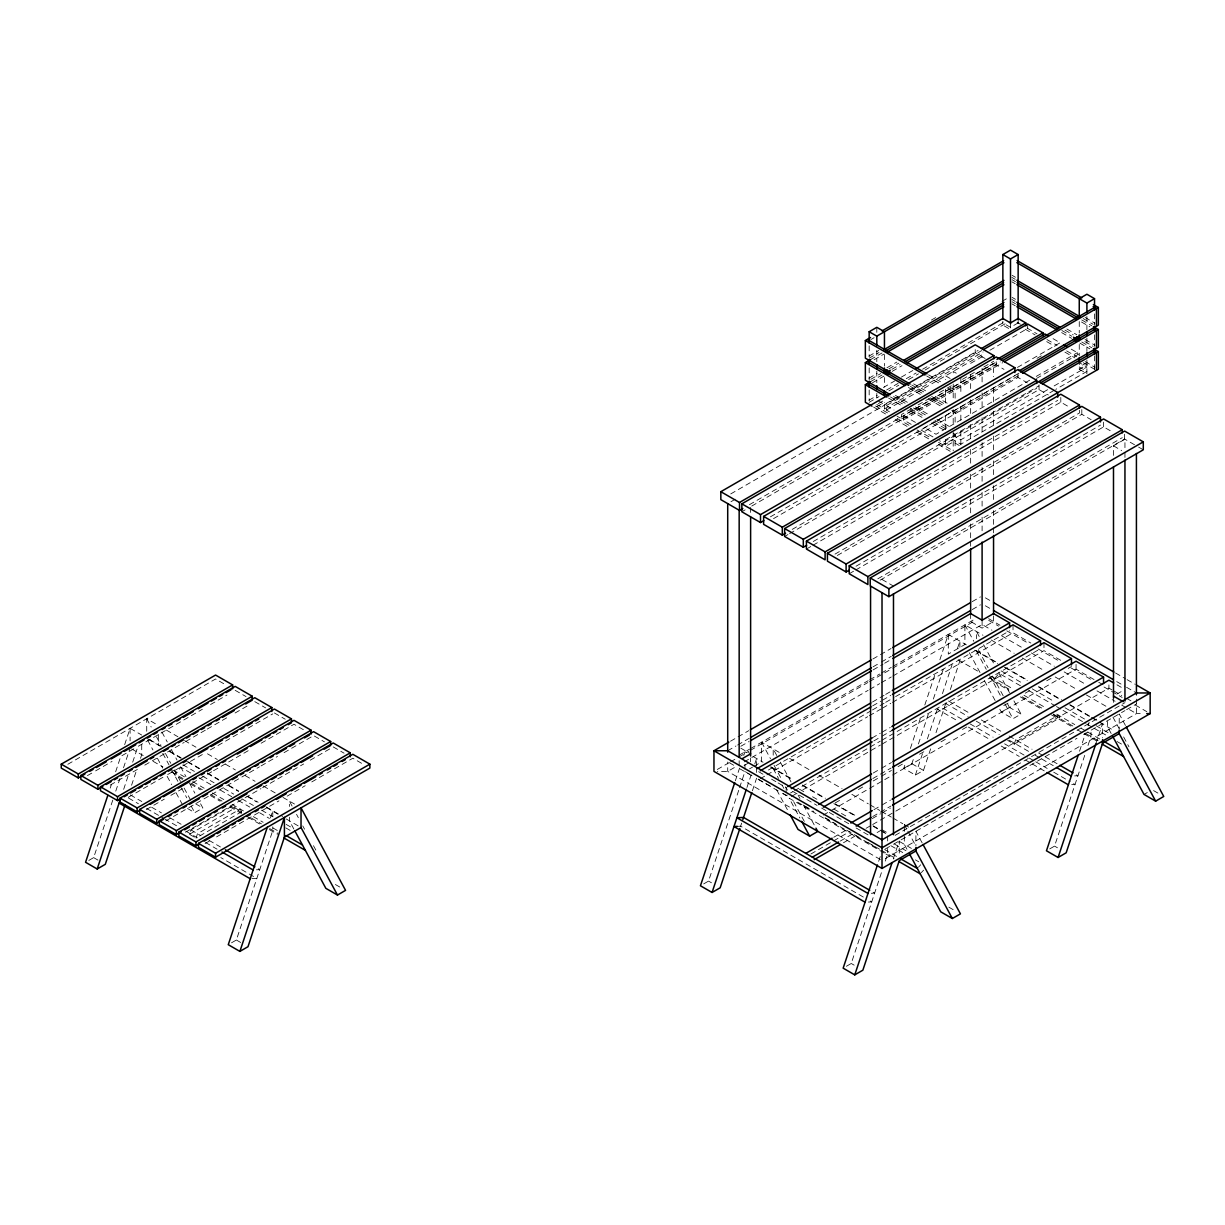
<?xml version="1.0" encoding="UTF-8"?>
<svg xmlns="http://www.w3.org/2000/svg" width="1225" height="1225" viewBox="0 0 1225 1225"><rect width="100%" height="100%" fill="white"/><g stroke="black" fill="none" stroke-linecap="round" stroke-linejoin="round"><path stroke-width="0.75" stroke-dasharray="5 3.75" d="M110.235 788.073L111.444 784.459M115.655 771.781L120.463 757.295M124.674 744.632L130.095 728.339L141.717 735.046M88.812 860.425L93.667 857.623L112.777 800.124M115.762 791.136L119.943 778.564M123.526 767.784L130.095 748.016M123.664 789.344L129.069 773.052M132.683 762.195L137.506 747.709M131.565 785.271L136.94 769.101M140.523 758.321L141.717 754.722L141.717 743.988M194.392 837.134L189.477 834.286L190.932 829.907L233.638 805.254L235.093 807.949L241.647 811.746L196.031 838.084L197.485 833.704L240.192 809.036L241.647 811.746M270.388 817.963L272.792 810.72L272.792 816.095M231.51 942.821L236.364 940.004L272.792 830.412L272.792 826.829M735.352 780.769L739.563 768.106M743.774 755.427L744.968 751.813L747.878 753.482M703.686 883.899L708.54 881.097L738.997 789.467M739.594 787.66L744.968 771.49L752.227 775.685M746.959 787.476L751.17 774.812M754.784 763.941L756.591 758.52L756.591 765.671M740.467 826.707L741.661 823.123M752.41 790.768L756.591 778.197M930.632 748.858L923.466 770.418L915.381 775.088L903.759 768.381L905.566 762.961M910.374 748.475L921.215 715.89M924.814 705.033L935.043 674.255M939.866 659.77L948.288 634.428L966.341 644.855M878.647 861.343L880.453 855.923M903.759 768.381L911.859 763.711L913.651 758.321M918.428 743.942L929.178 711.603M933.358 699.031L943.51 668.482M846.383 966.28L851.237 963.478L882.291 870.056M885.277 861.068L887.666 853.871L887.666 848.512M915.381 775.088L922.593 753.375M927.402 738.889L937.646 708.111M942.454 693.626L952.085 664.67M957.491 648.377L959.895 641.134L959.895 650.077M893.27 859.001L899.288 840.901L899.288 855.218M936.007 732.688L946.864 700.057M950.34 689.568L959.895 660.811M1014.223 744.172L1015.678 739.793L1058.385 715.124L1059.839 717.835L1014.223 744.172L1007.67 740.39M1079.547 751.216L1085.564 733.101M1087.984 725.858L1089.178 722.245M1049.702 848.91L1054.557 846.107L1085.013 754.462M1087.999 745.474L1090.985 736.501L1090.985 731.126M1095.977 743.437L1102.607 723.516L1102.607 737.833M918.444 867.239L920.664 864.789M921.353 872.629L923.573 870.179M67.819 764.293L215.569 678.987L226.426 685.265M87.419 775.609L93.988 771.827M95.627 770.877L112.042 761.399M121.903 755.702L136.679 747.173M138.318 746.239L202.339 709.275M210.547 704.528L226.962 695.05M870.807 339.601L874.099 337.702M110.311 785.041L138.226 768.933M144.795 765.135L184.194 742.381M185.833 741.447L205.524 730.069M207.178 729.12L226.87 717.743M235.078 713.011L249.854 704.482M868.908 356.138L878.769 350.457M931.352 320.092L937.921 316.295M869.168 358.19L879.029 352.509M870.546 359.599L882.046 352.968M874.099 359.767L883.96 354.071M128.273 797.307L166.033 775.502M167.687 774.552L203.794 753.712M210.363 749.914L272.746 713.899M868.908 378.203L877.115 373.457M886.977 367.76L896.838 362.064M1002.019 301.35L1006.95 298.502M870.807 379.306L880.668 373.61M888.891 368.863L898.752 363.167M870.546 381.664L882.046 375.018M891.907 369.322L900.13 364.575M872.46 382.767L883.96 376.121M892.183 371.374L902.029 365.678M146.25 809.572L164.303 799.144M170.872 795.362L182.357 788.716M192.218 783.035L211.91 771.658M213.548 770.709L251.309 748.919M261.155 743.223L294 724.266L304.857 730.544M883.363 387.498L894.817 380.883M901.37 377.101L912.824 370.486M868.908 400.253L877.115 395.507M886.624 390.009L898.093 383.394M906.27 378.678L916.101 372.997M922.639 369.23L1005.296 321.501M869.168 402.305L879.029 396.609M888.891 390.913L898.752 385.217M908.613 379.536L918.474 373.839M925.043 370.042L1008.971 321.593M878.34 403.622L884.45 400.1M1018.143 322.91L1010.502 327.32L1002.862 322.91M876.809 406.715L884.45 402.305M878.34 400.973L884.45 404.51L978.117 350.427M730.743 493.92L975.222 352.769L985.375 358.634M165.85 820.888L187.195 808.577M188.834 807.627L259.424 766.865M261.063 765.916L277.478 756.438M284.047 752.655L313.6 735.597L324.457 741.86M889.411 411.784L886.364 410.023L886.364 405.613L981.669 350.58M876.809 404.51L884.45 408.92L983.047 351.988M886.364 410.023L983.308 354.04M989.892 350.243L1027.683 328.422L1027.683 324.012M730.973 501.714L735.888 498.881M970.644 363.35L982.098 356.735L982.098 360.563M187.502 808.469L194.76 812.665L202.86 807.995L199.292 801.395M911.492 408.737L901.631 414.433L901.631 418.843L897.052 416.194M918.076 404.939L932.853 396.41M939.437 392.612L954.229 384.068M962.437 379.321L975.59 371.742M983.798 366.995L993.659 361.298M982.098 369.965L993.552 363.35L993.552 376.733M911.186 424.355L903.545 419.945L903.545 415.535L997.211 361.452M749.409 504.7L993.888 363.549M185.465 832.219L190.38 829.371M192.034 828.422L260.971 788.609M262.625 787.675L303.662 763.971M310.231 760.189L329.923 748.812M901.631 418.843L1000.243 361.911M741.845 511.774L745.137 509.86M751.752 506.048L996.231 364.897L1004.01 369.383M903.545 419.945L1002.77 362.661M189.477 834.286L235.093 807.949M1017.424 367.423L1060.146 342.755L1052.52 338.345M1037.008 358.328L1043.593 354.53M1018.94 373.166L920.741 429.868L936.007 438.688M770.418 516.827L1014.897 375.677M205.065 843.535L209.996 840.687M216.565 836.905L278.948 800.89M287.155 796.143L305.209 785.715M311.778 781.933L352.815 758.229L363.672 764.507M953.203 413.33L1020.838 374.268M773.542 518.619L1018.021 377.468L1027.346 382.858M1029.689 380.194L936.007 434.278L923.788 427.219M1036.258 376.397L1077.342 352.678L1077.342 355.618M1036.518 378.448L1079.256 353.78M945.562 439.79L1038.923 385.89M792.207 529.399L1036.687 388.248M784.628 536.473L787.935 534.559M789.589 533.61L1039.03 389.596L1048.355 395.001M1086.897 362.6L1079.256 367.01L1086.897 371.435L1055.782 389.382M1054.143 385.921L1086.897 367.01L1079.256 362.6L1079.256 369.23L1086.897 364.805M1047.605 389.703L960.844 439.79L953.203 435.38M1054.143 390.331L960.844 444.2L953.203 439.79L945.562 444.2L939.452 440.678M813.216 541.527L1057.696 400.391M806.418 549.045L811.379 546.197M813.033 545.232L1060.804 402.183L1070.145 407.573M835.006 554.113L1079.485 412.963L1079.485 409.793M837.333 555.461L1081.813 414.31L1091.153 419.7M856.015 566.241L1100.494 425.09M849.216 573.759L854.162 570.896M855.816 569.947L1103.602 426.882L1112.943 432.272M877.804 578.812L1122.284 437.677M880.132 580.16L1124.611 439.025L1137.06 446.206M1113.494 455.394L1113.494 445.823L1124.948 439.208L1124.948 450.693M730.513 741.202L748.72 730.682M872.858 659.019L891.065 648.5M972.16 601.674L980.444 596.897M727.711 750.757L735.965 745.979M737.618 745.03L749.179 738.353M873.073 666.829L879.673 663.016M881.326 662.051L891.249 656.34M972.191 609.606L980.444 604.828M740.819 746.27L749.087 741.493M873.088 669.907L883.011 664.18M884.664 663.215L891.279 659.402M739.165 755.167L749.501 749.195M750.741 748.475L868.127 680.702M869.781 679.753L879.703 674.026M881.357 673.076L891.279 667.349M892.933 666.385L975.544 618.686M717.268 769.484L728.844 762.792M730.513 761.843L737.128 758.015M738.782 757.065L748.72 751.323M750.374 750.374L867.882 682.524M869.536 681.559L891.065 669.141M892.719 668.192L975.483 620.401M734.311 767.585L727.711 771.398L717.391 771.398M744.218 761.858L868.112 690.333M869.765 689.369L879.673 683.657M881.326 682.692L891.249 676.981M892.887 676.016L982.098 624.52L991.944 630.217M744.08 765.564L748.98 762.731M970.644 613.587L970.644 621.519L982.098 628.134L993.552 621.519L993.552 613.587M749.501 768.871L752.533 767.126M754.033 766.253L761.598 761.889L761.598 742.212L779.651 752.64M872.491 702.002L884.052 695.325M885.706 694.376L890.667 691.513M872.629 705.891L880.882 701.129M882.536 700.179L890.789 695.402M768.427 770.02L870.837 710.898M872.491 709.949L884.052 703.272M885.706 702.308L893.959 697.546M895.613 696.596L1009.599 630.783M760.296 778.687L765.257 775.823M766.911 774.874L867.668 716.702M869.321 715.737L880.882 709.061M882.536 708.111L890.789 703.349M892.443 702.384L1013.029 632.774L1030.838 643.048M872.047 737.986L880.3 733.224M881.954 732.259L890.223 727.497M873.823 740.926L880.438 737.113M882.092 736.164L891.999 730.437M782.913 793.647L786.144 795.515L792.759 791.702M794.412 790.753L880.3 741.156M881.954 740.206L1040.53 648.653M791.243 796.556L796.189 793.693M802.804 789.88L880.438 745.045M882.092 744.096L1043.976 650.628L1061.769 660.903M873.257 773.021L879.856 769.208M881.51 768.243L891.417 762.532M872.874 778.518L891.05 768.029M835.251 802.896L841.866 799.083M858.388 789.543L863.334 786.68M873.257 780.953L879.856 777.14M881.51 776.191L891.417 770.464M898.032 766.651L904.632 762.838M919.5 754.248L926.115 750.435M940.984 741.86L947.583 738.032M962.452 729.457L969.067 725.644M1003.75 705.615L1008.711 702.752M1025.218 693.212L1031.833 689.399M1046.701 680.809L1051.647 677.961M1068.169 668.421L1071.477 666.507M1001.346 712.047L1009.431 707.376L1021.053 714.083L1012.952 718.753L1001.346 712.047L999.569 708.754M823.322 815.069L829.922 811.256M831.576 810.307L867.928 789.329M869.582 788.364L891.05 775.976M892.703 775.012L1076.055 669.156L1097.095 681.299M873.946 809.664L880.561 805.851M882.214 804.886L890.468 800.124M833.735 837.272L846.873 829.677M872.69 816.57L890.866 806.065M810.873 854.009L832.051 841.774M833.674 840.84L849.966 831.423M872.292 818.56L880.561 813.783M882.214 812.833L890.468 808.056M840.289 841.054L853.427 833.459M866.075 828.314L871.036 825.451M872.69 824.502L894.158 812.098M895.812 811.149L1108.916 688.128L1112.116 689.981M843.489 842.739L854.897 836.154M877.115 832.541L880.377 830.642M1116.771 694.177L1121.671 691.329M895.138 835.358L1124.948 702.675M885.292 848.986L891.846 845.204M893.484 844.255L1077.005 738.292M1083.62 734.479L1124.948 710.622M1126.587 709.673L1136.417 704.007M885.323 858.572L1136.417 713.608L1143.293 713.608M1144.043 794.443L1147.274 792.575M1074.616 775.9L1077.939 775.731L1074.662 773.848M1071.707 784.658L1075.029 784.49L1071.752 782.607M737.312 826.354L740.635 826.201L866.795 899.043M256.423 869.811L259.746 869.643L256.469 867.759M251.86 878.647L256.837 878.402L220.791 857.592M871.312 893.285L874.635 893.117L871.358 891.233M868.387 902.044L871.71 901.876L868.433 899.992M1012.156 275.349L1015.464 277.263M1085.09 317.459L1095.027 323.201M1011.896 277.417L1015.219 279.331M1083.176 318.561L1093.129 324.303M1012.156 279.759L1015.464 281.673M1081.767 319.955L1091.72 325.697M1011.896 281.827L1015.219 283.741M1081.522 322.022L1089.806 326.799M1012.156 297.399L1015.464 299.313M1066.852 328.989L1076.806 334.731M1085.09 339.509L1095.027 345.251M1011.896 299.467L1015.219 301.381M1064.938 330.092L1073.238 334.869M1084.829 341.576L1093.129 346.353M1012.156 301.809L1015.464 303.723M1061.876 330.52L1071.829 336.262M1081.767 342.005L1091.72 347.747M1011.896 303.877L1015.219 305.791M1061.631 332.587L1071.569 338.33M1079.868 343.107L1089.806 348.849M1071.232 349.156L1077.342 352.678M1017.133 322.328L1020.44 324.242M1027.071 328.07L1037.024 333.812M1046.962 339.555L1057.098 345.404M1066.653 350.917L1076.806 356.781M1085.09 361.574L1095.027 367.316M1025.157 329.173L1035.11 334.915M1046.717 341.622L1055.001 346.399M1064.938 352.142L1074.892 357.884M1083.176 362.677L1094.783 369.368M1079.256 369.23L1086.897 373.64L1086.897 358.19M1138.622 447.11L1143.293 449.805M1113.494 445.823L1121.671 450.555M956.25 373.196L953.203 371.42L953.203 375.248M950.141 378.479L945.562 375.845L945.562 379.658M928.596 374.865L941.857 382.522M950.141 387.299L955.117 390.178L955.117 398.998M926.682 375.968L939.942 383.624M948.227 388.402L953.203 391.28M913.666 383.884L926.927 391.541M935.226 396.333L948.487 403.99M911.768 384.987L925.028 392.643M931.658 396.471L946.573 405.092M910.359 386.38L921.966 393.087M930.25 397.865L943.51 405.521M951.794 410.314L955.117 412.228L955.117 424.57M908.445 387.483L921.705 395.139M928.336 398.967L941.596 406.623M895.444 395.415L908.705 403.071M915.335 406.899L928.596 414.555M936.88 419.348L950.141 426.989M893.53 396.517L905.137 403.224M913.421 408.002L926.682 415.658M934.966 420.451L949.88 429.056M890.468 396.961L903.728 404.618M910.359 408.446L925.273 417.051M933.557 421.844L946.818 429.5M953.203 433.175L955.117 434.278L955.117 448.396M888.554 398.064L901.814 405.72M910.098 410.498L923.359 418.154M931.658 422.947L944.919 430.603M959.313 445.532L953.203 441.995L945.562 446.405L945.562 438.78M886.364 405.613L893.99 410.023M903.545 415.535L918.827 424.355M875.553 405.98L888.814 413.637M897.098 418.429L910.359 426.086M916.989 429.914L930.25 437.57M938.534 442.347L951.794 450.004M873.639 407.083L886.9 414.739M895.184 419.532L908.445 427.188M916.729 431.966L929.989 439.622M938.289 444.415L953.203 453.02M985.39 597.846L990.336 600.694M1115.562 673L1125.453 678.711M1127.092 679.661L1135.33 684.407M985.375 605.778L990.305 608.626M1116.71 681.605L1124.918 686.337M1126.556 687.286L1136.417 692.967L1136.417 713.608L1128.21 708.877M1116.924 684.821L1121.748 687.593M988.652 618.686L999.967 625.225M1098.702 682.233L1103.557 685.035M1113.724 690.9L1121.748 695.524M1126.587 698.327L1131.502 701.159M988.682 620.386L998.574 626.097M1006.812 630.86L1028.234 643.217M1038.111 648.928L1059.533 661.301M1071.079 667.947L1092.486 680.319M1104.031 686.98L1122.146 697.438M1135.33 705.049L1146.86 711.71M1001.79 635.897L1021.497 647.275M1031.343 652.956L1054.327 666.232M1064.173 671.913L1085.518 684.239M1097.018 690.869L1115.072 701.297M1121.641 705.079L1126.556 707.928M948.288 634.428L948.288 654.104L964.902 644.518L964.902 624.827L982.971 635.254M991.178 640.001L1014.162 653.262M1022.37 658.009L1043.7 670.32M1055.2 676.966L1076.545 689.277M1086.391 694.973L1107.737 707.284M882.015 579.471L893.484 586.086M976.187 650.536L997.533 662.863M1005.74 667.594L1027.086 679.921M1038.57 686.551L1061.554 699.827M1069.762 704.559L1100.953 722.566M974.763 650.199L997.747 663.475M1004.301 667.257L1027.285 680.533M1038.785 687.164L1060.13 699.49M1069.976 705.171L1089.668 716.548M1091.322 717.498L1097.876 721.28M1099.529 722.229L1114.291 730.758M1001.131 670.887L1022.431 683.183M1032.262 688.848L1053.561 701.144M1065.03 707.774L1086.33 720.07M1096.161 725.751L1109.268 733.316M1020.425 685.74L999.125 673.444L992.48 680.794L1008.864 690.257M1028.617 690.471L1054.832 705.6M1056.471 706.549L1061.386 709.382M1063.024 710.332L1085.963 723.577M1087.601 724.526L1092.516 727.359M1094.155 728.308L1105.639 734.923M1117.108 741.554L1122.023 744.387M991.209 676.338L1012.508 688.649M1023.978 695.264L1045.277 707.56M1056.746 714.19L1074.769 724.587M1081.323 728.37L1086.238 731.218M1087.877 732.167L1100.984 739.732M1053.286 714.053L1059.839 717.835M958.134 659.8L979.479 672.112M989.325 677.808L1010.671 690.119M1022.155 696.765L1043.501 709.076M1053.347 714.772L1076.331 728.033M1086.192 733.729L1102.607 743.207M1020.333 696.872L1041.633 709.183M1051.463 714.849L1071.125 726.211M1077.678 729.993L1082.594 732.826M1084.232 733.775L1097.34 741.339M1153.582 790.6L1159.401 793.953M948.502 701.006L969.802 713.302M981.271 719.917L1002.571 732.228M1009.124 736.011L1032.062 749.256M1038.616 753.038L1043.532 755.871M1045.17 756.82L1058.277 764.385M945.133 703.211L968.072 716.457M976.264 721.188L999.202 734.433M1009.033 740.114L1028.694 751.461M1035.248 755.243L1040.163 758.076M1041.801 759.025L1053.27 765.656M961.977 719.228L943.954 708.816L937.293 709.137L958.593 721.433M970.169 723.944L993.107 737.19M1004.577 743.82L1027.515 757.065M1029.153 758.015L1034.068 760.847M1035.707 761.797L1047.176 768.412M1053.73 772.194L1070.114 781.657M968.424 727.114L989.739 739.41M1001.208 746.025L1019.231 756.438M1025.784 760.22L1030.7 763.053M1032.338 764.002L1045.446 771.566M911.859 763.711L923.466 770.418M1054.557 846.107L1057.451 847.777M789.497 758.321L810.843 770.647M819.05 775.379L842.034 788.655M851.88 794.336L868.295 803.814M869.949 804.764L879.795 810.46M881.433 811.409L891.279 817.09M892.933 818.04L902.779 823.721M904.418 824.67L911.553 828.789M740.803 748.169L750.619 753.834M882.015 829.708L886.931 832.541M753.176 756.545L763.037 762.241M771.245 766.972L792.575 779.299M802.436 784.98L825.42 798.256M835.266 803.937L856.612 816.263M873.027 825.742L886.15 833.322M770.311 766.927L792.789 779.896M802.635 785.592L823.981 797.919M833.827 803.6L855.173 815.927M873.226 826.339L879.795 830.137M881.433 831.086L886.364 833.934M899.487 841.514L911.553 848.481M799.45 789.206L804.366 792.039M812.558 796.771L819.112 800.553M833.857 809.067L848.619 817.58M894.495 844.071L905.964 850.701M890.851 845.694L903.958 853.258M915.427 859.873L918.704 861.772M758.643 771.704L765.12 775.44M771.582 779.177L776.436 781.979M778.059 782.913L786.144 787.583L786.144 795.515M792.82 791.427L797.674 794.229M799.297 795.163L817.09 805.438M821.669 808.087L849.17 823.966M856.122 827.978L868.954 835.389M884.572 849.537L897.68 857.117M758.107 779.069L772.883 787.598M782.729 793.295L789.298 797.077M804.075 805.606L810.644 809.403M825.42 817.933L835.266 823.613M846.751 830.259L858.25 836.889M868.096 842.57L879.581 849.216M881.234 850.165L894.939 858.067M729.35 762.731L735.888 766.498M751.997 775.808L739.165 768.397L739.165 758.826M758.643 779.636L781.29 792.713M797.674 802.176L813.844 811.517M824.9 817.902L847.547 830.979M856.122 835.925L878.754 848.986M884.205 853.044L789.16 798.179L799.864 818.024M885.843 853.993L894.036 858.725M880.377 859.537L727.711 771.398L727.711 762.011M948.824 907.143L956.082 911.339M708.54 881.097L711.449 882.766M851.237 963.478L854.147 965.162M235.169 690.318L246.026 696.581M254.785 701.634L265.641 707.897M274.385 712.95L285.241 719.228M333.215 746.913L344.072 753.176M146.724 731.264L146.724 718.738L158.331 725.445M166.416 730.115L177.916 736.746M184.47 740.543L195.969 747.173M207.454 753.804L217.315 759.5M225.523 764.232L235.368 769.928M245.214 775.609L255.06 781.29M263.283 786.037L276.406 793.616M282.975 797.414L294.475 804.044M149.802 739.716L161.287 746.347M169.494 751.078L180.994 757.724M187.548 761.506L200.686 769.086M207.255 772.883L218.739 779.513M228.6 785.21L238.446 790.891M248.292 796.572L258.138 802.268M266.361 806.999L282.776 816.478M148.164 739.257L161.501 746.959M169.708 751.691L181.193 758.321M187.762 762.118L199.246 768.749M207.454 773.496L218.953 780.126M228.799 785.807L238.645 791.503M246.853 796.235L256.714 801.931M266.56 807.612L278.044 814.242M286.252 818.989L301.028 827.518M182.938 764.783L194.407 771.413M202.6 776.145L214.069 782.76M223.899 788.441L233.73 794.122M241.922 798.838L253.391 805.468M261.599 810.2L273.068 816.815M286.175 824.394L292.729 828.177M190.763 773.021L180.933 767.34L174.287 774.705L182.479 779.437M198.955 777.753L212.063 785.317M220.255 790.048L231.739 796.679M238.293 800.461L249.762 807.076M259.593 812.757L269.423 818.438M285.808 827.886L290.723 830.734M173.016 770.249L184.485 776.88M192.677 781.611L204.146 788.226M212.338 792.958L223.808 799.588M232 804.304L243.469 810.935M253.299 816.616L263.13 822.281M272.961 827.962L277.876 830.795M131.55 748.858L143.233 755.595M153.079 761.292L162.925 766.972M171.133 771.719L184.271 779.299M190.84 783.081L202.324 789.727M210.532 794.458L222.031 801.089M230.239 805.836L241.723 812.466M251.584 818.162L261.43 823.843M269.638 828.575L277.845 833.322M190.671 784.168L200.502 789.849M210.333 795.515L220.163 801.196M229.994 806.877L241.463 813.492M248.017 817.274L259.501 823.904M269.332 829.57L277.524 834.302M195.602 803.799L202.86 807.995M335.39 884.511L341.208 887.865M130.309 794.918L141.778 801.533M151.609 807.214L161.44 812.879M169.632 817.611L181.101 824.241M190.932 829.907L200.762 835.588M208.954 840.319L220.423 846.95M128.579 798.072L138.41 803.738M146.602 808.469L162.986 817.933M164.625 818.882L177.732 826.446M185.924 831.178L197.393 837.808M205.586 842.524L217.055 849.155M93.667 857.623L98.015 860.134M236.364 940.004L240.728 942.53M1125.453 725.476L1119.221 713.93L1119.221 728.232M1112.943 717.13L1119.191 728.676M1123.631 736.929L1128.975 746.837M1111.167 733.484L1107.614 726.9L1107.614 721.525M979.188 636.495L976.524 631.533L976.524 638.7M983.644 644.748L993.444 662.909M998.788 672.816L1009.477 692.615M1013.933 700.868L1021.053 714.083M964.902 624.827L973.814 641.333M978.27 649.587L988.054 667.747M992.51 676.016L1003.198 695.815M1007.654 704.069L1009.431 707.376M976.524 651.225L986.293 669.34M989.57 675.404L1000.519 695.693M1004.959 703.931L1012.952 718.753M969.358 652.757L980.015 672.51M984.456 680.748L995.113 700.516M922.149 842.861L915.902 831.3L915.902 845.618M904.295 824.593L906.959 829.555M907.863 831.208L915.871 846.062M906.959 849.231L904.295 844.285L904.295 833.551M776.772 755.519L773.205 748.919L773.205 756.07M780.34 762.134L791.013 781.933M798.149 795.147L799.925 798.44M803.493 805.055L814.181 824.854M761.598 742.212L770.494 758.719M774.062 765.319L781.183 778.533M785.638 786.787L787.415 790.094M793.647 801.64L805.223 823.108M773.205 768.596L778.549 778.487M782.101 785.072L783.878 788.364M776.696 789.895L787.369 809.664M292.086 806.081L289.422 801.119L289.422 806.494M296.542 814.334L298.318 817.642M302.774 825.895L304.55 829.187M313.462 845.694L316.142 850.655M293.862 829.049L289.422 820.811L289.422 817.228M161.899 732.045L167.243 741.952M171.699 750.205L177.043 760.112M180.596 766.712L185.94 776.619M189.508 783.234L194.852 793.126M146.724 718.738L151.165 726.992M156.509 736.899L160.965 745.152M165.421 753.406L170.765 763.313M174.333 769.913L180.565 781.473M184.117 788.073L191.253 801.288M162.772 753.36L169.004 764.89M171.377 769.315L177.885 781.366M181.438 787.951L186.767 797.842M191.207 806.081L194.76 812.665M147.613 740.068L152.941 749.96M157.382 758.183L162.711 768.075M167.151 776.313L171.592 784.551M176.048 792.774L183.153 805.958M1124.948 452.438L1124.948 458.334M1124.611 434.247L1124.611 439.025M1113.494 699.23L1113.494 702.415M1108.916 684.943L1108.916 688.128M1103.602 422.12L1103.602 426.882M1094.537 313.906L1094.537 325.36M1094.537 334.823L1094.537 346.338M1094.537 355.878L1094.537 369.23M1086.897 316.417L1086.897 329.77M1086.897 338.115L1086.897 351.468M1081.813 409.548L1081.813 414.31M1079.256 321.547L1079.256 332.986M1079.256 344.424L1079.256 355.878M1076.055 664.394L1076.055 669.156M1060.804 397.421L1060.804 402.183M1043.976 642.696L1043.976 650.628M1039.03 384.834L1039.03 389.596M1018.143 318.5L1018.143 325.115M1018.021 374.299L1018.021 377.468M1013.029 624.827L1013.029 632.774M1010.502 322.91L1010.502 329.525L1002.862 325.115L1002.862 321.302M996.231 361.727L996.231 364.897M993.552 388.218L993.552 403.515M993.552 411.156L993.552 426.453M993.552 436.023L993.552 451.321M993.552 460.876L993.552 476.188M993.552 485.743L993.552 501.04M993.552 510.611L993.552 525.908M993.552 527.822L993.552 533.549M982.098 368.204L982.098 383.517M982.098 392.919L982.098 408.369M982.098 417.771L982.098 433.237M982.098 442.638L982.098 458.089M982.098 467.506L982.098 482.956M982.098 492.358L982.098 507.655M982.098 517.226L982.098 530.762M982.098 620.769L982.098 628.134M975.222 349.584L975.222 352.769M970.644 374.819L970.644 390.132M970.644 399.687L970.644 414.984M970.644 424.554L970.644 439.852M970.644 449.407L970.644 464.704M970.644 474.274L970.644 489.571M970.644 499.126L970.644 514.423M970.644 523.994L970.644 539.291M970.644 541.205L970.644 546.947M960.844 377.744L960.844 394.909M960.844 406.348L960.844 421.614M960.844 431.154L960.844 446.405M953.203 384.068L953.203 400.1M953.203 409.579L953.203 426.024M953.203 432.456L953.203 450.815M945.562 389.183L945.562 406.348M945.562 415.888L945.562 431.154M904.295 826.385L904.295 831.76M887.666 835.986L887.666 841.361M884.45 354.622L884.45 366.061M884.45 377.514L884.45 387.039M884.45 404.51L884.45 408.92M876.809 327.32L876.809 333.047M876.809 350.212L876.809 361.651M876.809 371.19L876.809 382.629M876.809 393.363L876.809 397.895M869.168 345.848L869.168 356.521M869.168 367.898L869.168 380.255M869.168 389.948L869.168 400.544M756.591 767.462L756.591 772.837M750.619 507.426L750.619 513.168M750.619 757.953L750.619 761.782M744.968 764.339L744.968 769.698M158.331 734.388L158.331 745.122M130.095 728.339L130.095 740.865"/><path stroke-width="1.5" d="M107.831 795.316L85.566 862.293L97.188 869L105.289 864.329L124.996 805.039M97.188 869L120.28 799.542M267.387 827.013L228.263 944.689L239.886 951.396L247.986 946.711L284.414 837.119L284.414 817.427L239.886 951.396M734.74 782.591L700.44 885.767L712.062 892.474L720.162 887.803L739.869 828.513M712.062 892.474L746.362 789.283M742.855 819.525L751.813 792.575M877.437 864.972L843.152 968.163L854.759 974.87L862.859 970.185L899.288 860.578L915.902 850.992L915.902 847.409M854.759 974.87L892.06 862.63M1078.352 754.83L1046.456 850.778L1058.078 857.485L1066.163 852.814L1102.607 743.207L1102.607 739.624M1058.078 857.485L1095.977 743.437M84.877 774.139L78.308 777.936L61.25 768.09L61.25 764.155L215.569 675.052L232.627 684.913L232.627 688.848M61.25 764.155L78.308 774.001L232.627 684.913M102.854 786.419L97.923 789.252L80.85 779.406L80.85 775.471L235.169 686.383L252.243 696.229L252.243 700.164L245.674 703.962M89.808 771.306L93.085 769.407M96.377 767.508L106.223 761.827M111.153 758.979L120.999 753.298M124.276 751.4L135.776 744.769M139.053 742.871L143.983 740.022M147.26 738.124L150.552 736.24M153.829 734.342L157.122 732.443M162.037 729.595L165.329 727.696M168.606 725.812L171.883 723.914M176.813 721.066L180.09 719.167M183.383 717.283L193.228 711.587M198.159 708.754L208.005 703.058M211.282 701.159L216.212 698.327M219.489 696.428L222.782 694.529M226.058 692.63L230.989 689.798M869.168 343.168L869.168 331.73L876.809 327.32L884.45 331.73L884.45 348.895M1002.862 319.388L1002.862 254.555L1010.502 250.13L1018.143 254.555L1018.143 319.388M910.098 384.038L865.355 358.19L865.355 340.55L870.546 337.549M882.046 330.918L1003.658 260.695M80.85 775.471L97.923 785.317L252.243 696.229M869.168 331.73L876.809 336.14L1003.918 262.747M1002.862 254.555L1010.502 258.965L1018.143 254.555M120.816 798.685L117.523 800.583L100.465 790.722L100.465 786.787L254.785 697.699L271.843 707.545L271.843 711.48M106.131 784.521L111.062 781.673M114.338 779.774L117.615 777.89M120.907 775.992L124.184 774.093M129.115 771.245L132.392 769.346M135.684 767.462L147.168 760.817M150.461 758.933L153.738 757.035M163.583 751.338L168.514 748.506M171.791 746.607L175.083 744.708M178.36 742.809L183.291 739.977M186.567 738.078L189.86 736.179M193.137 734.28L198.067 731.447M201.344 729.549L204.636 727.65M207.913 725.751L211.19 723.853M216.121 721.02L219.398 719.121M222.69 717.222L234.174 710.592M883.96 349.661L1003.918 280.403M890.207 394.603L865.355 380.255L865.355 362.6L870.546 359.599M885.338 351.07L1003.658 282.761M100.465 786.787L117.523 796.648L271.843 707.545M887.252 352.172L1003.918 284.812M140.416 810.001L137.139 811.899L120.065 802.038L120.065 798.103L274.385 709.015L291.458 718.861L291.458 721.494M124.093 796.786L127.385 794.887M130.662 792.988L135.592 790.156M138.869 788.257L142.161 786.358M145.438 784.459L150.369 781.627M153.646 779.728L156.923 777.829M160.215 775.93L165.13 773.097M168.422 771.199L171.699 769.3M183.199 762.67L186.476 760.771M197.975 754.141L207.821 748.444M211.098 746.546L222.598 739.915M225.875 738.017L229.167 736.133M232.444 734.234L237.374 731.386M240.651 729.487L243.943 727.604M247.22 725.705L252.151 722.857M255.428 720.958L258.705 719.06M883.96 371.711L887.252 369.812M903.683 360.318L1003.918 302.453M871.986 406.133L865.355 402.305L865.355 384.665L870.546 381.664M885.338 373.12L890.269 370.272M905.061 361.743L1003.658 304.811M887.252 374.222L890.529 372.323M906.959 362.845L1003.918 306.863M120.065 798.103L137.139 807.964L291.458 718.861M163.308 819.433L156.739 823.215L139.681 813.369L139.681 809.434L294 720.331L311.058 730.192L311.058 734.127M150.277 804.32L160.123 798.623M163.4 796.74L174.899 790.094M178.176 788.196L189.676 781.565M192.953 779.667L196.23 777.783M201.16 774.935L204.437 773.036M207.729 771.138L211.006 769.239M215.937 766.406L219.214 764.507M222.506 762.608L225.783 760.71M237.282 754.079L247.128 748.398M250.405 746.5L261.905 739.869M265.182 737.971L270.113 735.122M273.389 733.224L276.682 731.34M279.958 729.442L283.251 727.543M288.166 724.695L291.458 722.811M916.101 368.587L1002.862 318.5L1010.502 322.91L1018.143 318.5L1025.769 322.91L1025.769 325.85M742.809 508.513L739.502 510.427L720.836 499.632L720.836 491.7L975.222 344.822L993.888 355.602L993.888 358.787M139.681 809.434L156.739 819.28L311.058 730.192M181.269 831.698L176.354 834.531L159.281 824.685L159.281 820.75L313.6 731.662L330.673 741.508L330.673 745.443L324.104 749.241M168.238 816.585L171.515 814.686M174.808 812.787L178.084 810.889M183.015 808.056L186.292 806.157M189.584 804.258L199.43 798.577M202.707 796.679L207.637 793.831M217.483 788.15L222.414 785.302M225.691 783.403L228.983 781.519M232.26 779.621L237.191 776.772M240.468 774.874L243.744 772.99M247.037 771.092L250.313 769.193M255.244 766.345L258.521 764.461M261.813 762.562L265.09 760.664M270.021 757.816L273.297 755.917M276.59 754.033L286.436 748.337M289.712 746.438L294.643 743.606M304.489 737.909L309.42 735.077M981.409 348.528L1025.769 322.91M983.308 349.63L1027.683 324.012L1042.965 332.833L1042.965 335.772M720.836 491.7L739.502 502.48L993.888 355.602M1016.873 262.64L1086.897 303.065L1094.537 298.655L1094.537 310.093M763.818 520.64L760.511 522.554L741.845 511.774L741.845 503.827L996.231 356.95L1014.897 367.745L1014.897 372.507M159.281 820.75L176.354 830.596L330.673 741.508M996.951 359.4L1042.965 332.833M199.246 843.964L195.954 845.862L178.896 836.001L178.896 832.066L333.215 742.978L350.273 752.824L350.273 756.759M184.562 829.8L189.477 826.952M192.769 825.053L196.046 823.169M199.338 821.271L204.253 818.423M207.546 816.524L210.823 814.64M214.115 812.742L217.392 810.843M222.322 807.995L225.599 806.096M237.099 799.466L246.945 793.785M256.791 788.088L261.721 785.256M264.998 783.357L268.29 781.458M271.567 779.559L276.498 776.727M279.775 774.828L283.052 772.929M286.344 771.03L291.259 768.197M294.551 766.299L297.828 764.4M301.12 762.501L312.605 755.871M1000.503 359.553L1044.879 333.935L1047.926 335.696M1002.509 360.609L1094.537 307.475M1004.408 361.712L1098.35 307.475L1098.35 325.115L1019.2 370.808M741.845 503.827L760.511 514.607L1014.897 367.745M178.896 832.066L195.954 841.927L350.273 752.824M785.608 533.212L782.3 535.126L763.619 524.346L763.619 516.399L1018.021 369.537L1036.687 380.317L1036.687 383.486M198.496 843.382L352.815 754.294L369.873 764.155L369.873 768.09L215.569 857.178L198.496 847.332L198.496 843.382L215.569 853.243L369.873 764.155M204.162 841.116L214.023 835.435M217.3 833.536L220.577 831.637M223.869 829.738L228.784 826.906M232.076 825.007L235.353 823.108M238.645 821.209L243.561 818.377M246.853 816.478L250.13 814.579M255.06 811.731L258.337 809.847M261.629 807.949L264.906 806.05M276.406 799.42L286.252 793.723M291.167 790.891L301.028 785.194M304.305 783.296L315.805 776.665M319.082 774.767L322.359 772.883M327.289 770.035L330.566 768.136M333.858 766.237L337.135 764.354M342.066 761.506L345.343 759.607M1020.578 372.216L1094.537 329.525M1022.492 373.319L1098.35 329.525L1098.35 347.165L784.628 528.542L784.628 536.473L803.309 547.253L806.617 545.355M763.619 516.399L782.3 527.194L1036.687 380.317M1040.301 382.889L1094.537 351.575M1042.215 383.992L1098.35 351.575L1098.35 369.23L803.309 539.322L784.628 528.542M284.414 837.119L301.028 827.518L301.028 807.826L345.557 890.376L337.472 895.046L325.85 888.339L294.75 830.688M1079.485 405.031L825.099 551.893L825.099 559.84L806.418 549.045L806.418 541.113L1060.804 394.236L1079.485 405.031L1079.485 408.201M849.4 570.054L846.107 571.968L827.426 561.188L827.426 553.241L1081.813 406.378L1100.494 417.158L1100.494 421.921M827.426 553.241L846.107 564.021L1100.494 417.158M1122.284 429.73L867.882 576.607L867.882 584.539L849.216 573.759L849.216 565.827L1103.602 418.95L1122.284 429.73L1122.284 432.9M870.225 577.955L1124.611 431.077L1143.293 441.858L1143.293 449.805L888.891 596.667L870.225 585.887L870.225 577.955L888.891 588.735L1143.293 441.858M728.844 742.151L713.961 750.757L713.961 771.398L882.015 868.433L1150.168 713.608L1150.168 692.967L1136.984 685.357M750.374 729.732L871.205 659.969M892.719 647.55L970.506 602.623M750.833 737.404L871.419 667.778M892.887 655.375L970.537 610.555M750.741 740.543L871.434 670.856M892.933 658.453L970.644 613.587L982.098 620.202L993.552 613.587L1009.599 622.851L1009.599 627.613M742.442 758.566L750.619 753.834M756.866 768.764L870.837 702.951M892.321 690.563L1009.599 622.851M760.296 770.755L870.975 706.856M892.443 694.452L1013.029 624.827L1040.53 640.706L1040.53 645.468M787.798 786.634L872.047 737.986M891.861 726.548L1040.53 640.706M791.243 788.609L872.185 741.875M891.999 730.437L1043.976 642.696L1071.477 658.575L1071.477 664.93M818.744 804.488L871.603 773.97M893.071 761.567L1071.477 658.575M823.322 807.137L871.22 779.483M892.703 767.08L1076.055 661.224L1103.557 677.088L1103.557 683.443M790.033 814.61L798.026 829.432L809.648 836.139L817.733 831.469L815.957 828.161M850.824 823.016L872.292 810.613M892.122 799.175L1103.557 677.088M805.805 853.381L832.097 838.206M856.168 826.094L871.036 817.519M892.52 805.116L1108.916 680.181L1113.724 682.968M812.359 857.178L838.65 842.004M814.166 859.674L840.228 844.622M882.015 839.845L1136.417 692.967L1150.168 692.967L882.015 847.777L713.961 750.757L727.711 750.757L882.015 839.845L882.015 868.433M1102.607 743.207L1119.221 733.607L1119.221 730.023M909.624 854.162L940.723 911.813L952.346 918.52L960.431 913.85L923.037 844.515M1112.943 736.776L1144.043 794.443L1155.65 801.15L1163.75 796.464L1126.342 727.129M737.312 826.354L733.989 826.523L865.064 902.197M1146.723 713.608L1150.168 713.608M1094.537 298.655L1086.897 294.245L1079.256 298.655L1079.256 317.719M1017.133 260.588L1081.767 297.905M1093.374 304.596L1098.35 307.475M1093.129 306.663L1096.436 308.578L1096.436 326.217M1016.873 280.28L1079.868 316.647M1017.133 282.638L1078.459 318.041M1093.374 326.662L1098.35 329.525M1016.873 284.69L1076.545 319.143M1093.129 328.713L1096.436 330.627L1096.436 348.267M1016.873 302.33L1059.977 327.213M1076.545 336.783L1079.868 338.697M1017.133 304.688L1058.568 328.606M1073.483 337.227L1078.459 340.091M1093.374 348.712L1098.35 351.575M1016.873 306.74L1056.654 329.709M1073.238 339.279L1076.545 341.193M1093.129 350.763L1096.436 352.678L1096.436 370.333M1063.591 344.746L1066.653 346.507M1039.03 381.664L1057.696 392.444L1057.696 397.206M867.254 339.447L926.927 373.901M865.355 340.55L925.028 375.003M867.254 361.498L908.705 385.431M865.355 362.6L905.137 385.569M867.254 383.563L888.814 395.997M865.355 384.665L886.9 397.099M993.628 602.608L1113.908 672.05M993.582 610.509L1113.433 679.707M1113.494 696.06L1123.31 701.726M806.418 541.113L825.099 551.893M849.216 565.827L867.882 576.607M1104.261 741.615L1120.645 751.078M1102.255 744.172L1123.555 756.483M1059.916 765.334L1073.023 772.898M1056.547 767.539L1071.293 776.053M1047.084 772.516L1068.384 784.812M900.957 859.001L917.341 868.464M898.951 861.558L920.251 873.854M869.719 890.284L743.544 817.442L736.899 817.764L867.974 893.438M286.083 835.527L302.468 844.99M284.078 838.084L305.377 850.38M225.339 849.783L254.831 866.81M221.97 851.987L253.1 869.964M119.116 803.049L250.191 878.723M1119.221 733.607L1155.65 801.15M915.902 850.992L952.346 918.52M801.64 821.317L809.648 836.139M301.028 827.518L337.472 895.046M1136.417 453.48L1136.417 694.437M1124.948 460.095L1124.948 701.052M1113.494 466.863L1113.494 698.265M1094.537 327.259L1094.537 331.072M1094.537 348.237L1094.537 353.964M1086.897 303.065L1086.897 312.605M1086.897 331.669L1086.897 335.482M1086.897 352.647L1086.897 356.475M1079.256 334.884L1079.256 340.611M1079.256 357.777L1079.256 361.589M1010.502 258.965L1010.502 323.813M993.552 535.463L993.552 613.878M982.098 542.078L982.098 620.493M970.644 548.846L970.644 613.878M893.484 593.727L893.484 834.7M888.891 588.735L888.891 596.667M884.45 367.975L884.45 371.788M884.45 390.852L884.45 394.68M882.015 592.701L882.015 839.401M876.809 336.14L876.809 345.68M876.809 364.759L876.809 368.572M876.809 385.737L876.809 389.55M870.562 586.086L870.562 834.7M869.168 360.349L869.168 364.162M869.168 381.327L869.168 387.039M846.107 564.021L846.107 571.968M803.309 539.322L803.309 547.253M782.3 527.194L782.3 535.126M760.511 514.607L760.511 522.554M750.619 516.996L750.619 756.039M739.502 502.48L739.502 510.427M739.165 510.228L739.165 756.928M727.711 503.613L727.711 752.211M215.569 853.243L215.569 857.178M195.954 841.927L195.954 845.862M176.354 830.596L176.354 834.531M156.739 819.28L156.739 823.215M137.139 807.964L137.139 811.899M117.523 796.648L117.523 800.583M97.923 785.317L97.923 789.252M78.308 774.001L78.308 777.936"/></g></svg>
